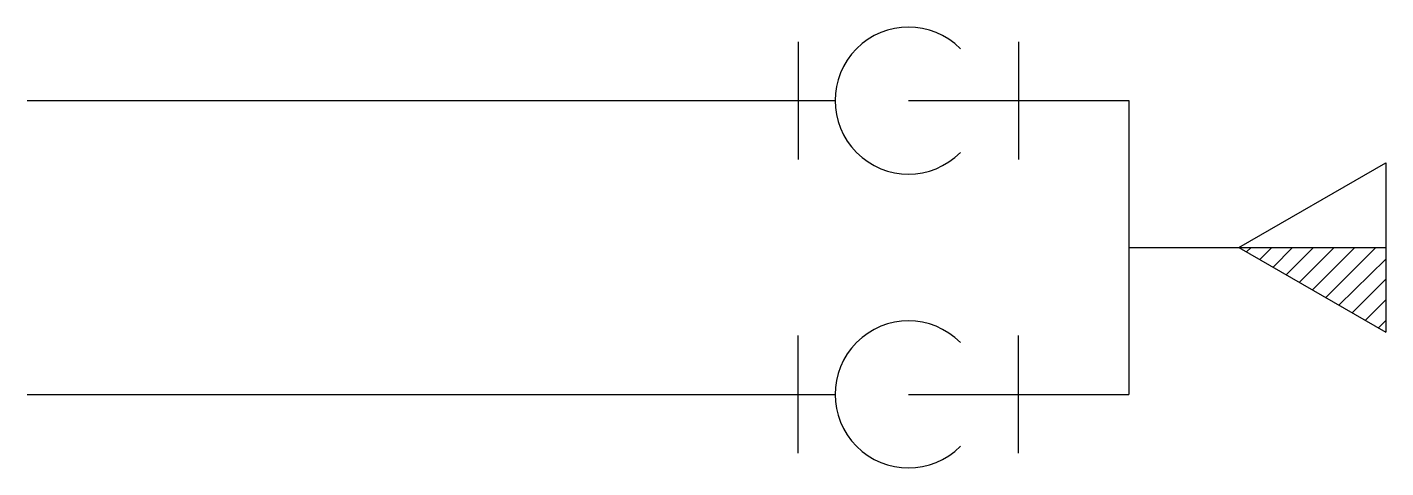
# Model space of a CAD drawing. Units: millimetres at full size, sheet at 1:100. Extents: x -4506 to -2656, y -3790 to -3190.
import ezdxf

# ---------------------------------------------------------------- set-up
doc = ezdxf.new("R2010")
doc.units = ezdxf.units.MM
doc.header["$LTSCALE"] = 100
doc.layers.add('0-0', color=7, linetype='Continuous')

msp = doc.modelspace()

# ---------------------------------------------------------------- linework, layer by layer
at = {"layer": '0-0'}
for p, q in [((-3456.1, -3209.8), (-3456.1, -3369.8)), ((-3156.1, -3209.8), (-3156.1, -3369.8)), ((-2856.1, -3489.8), (-2656.1, -3374.3)), ((-2656.1, -3374.3), (-2656.1, -3605.3)), ((-2856.1, -3489.8), (-2656.1, -3605.3)), ((-2856.1, -3489.8), (-2656.1, -3489.8)), ((-2845.6, -3495.9), (-2839.5, -3489.8)), ((-2827.7, -3506.2), (-2811.2, -3489.8)), ((-2809.7, -3516.6), (-2783, -3489.8)), ((-2791.8, -3526.9), (-2754.7, -3489.8)), ((-2773.9, -3537.3), (-2726.4, -3489.8)), ((-2755.9, -3547.6), (-2698.1, -3489.8)), ((-2738, -3558), (-2669.8, -3489.8)), ((-2720.1, -3568.3), (-2656.1, -3505.6)), ((-2702.1, -3578.7), (-2656.1, -3532.7)), ((-2684.2, -3589), (-2656.1, -3560.9)), ((-2666.3, -3599.4), (-2656.1, -3589.2)), ((-3456.1, -3769.8), (-3456.1, -3609.8)), ((-3156.1, -3769.8), (-3156.1, -3609.8))]:
    msp.add_line(p, q, dxfattribs=at)
at = {"layer": '0-0', "color": 2}
for p, q in [((-4506.1, -3289.8), (-3406.1, -3289.8)), ((-3306.1, -3289.8), (-3006.1, -3289.8)), ((-3006.1, -3289.8), (-3006.1, -3689.8)), ((-3006.1, -3489.8), (-2856.1, -3489.8)), ((-4506.1, -3689.8), (-3406.1, -3689.8)), ((-3306.1, -3689.8), (-3006.1, -3689.8))]:
    msp.add_line(p, q, dxfattribs=at)
at = {"layer": '0-0'}
for centre in [(-3306.1, -3289.8), (-3306.1, -3689.8)]:
    msp.add_arc(centre, 100, 45, 315, dxfattribs=at)

doc.saveas('drawing.dxf')
